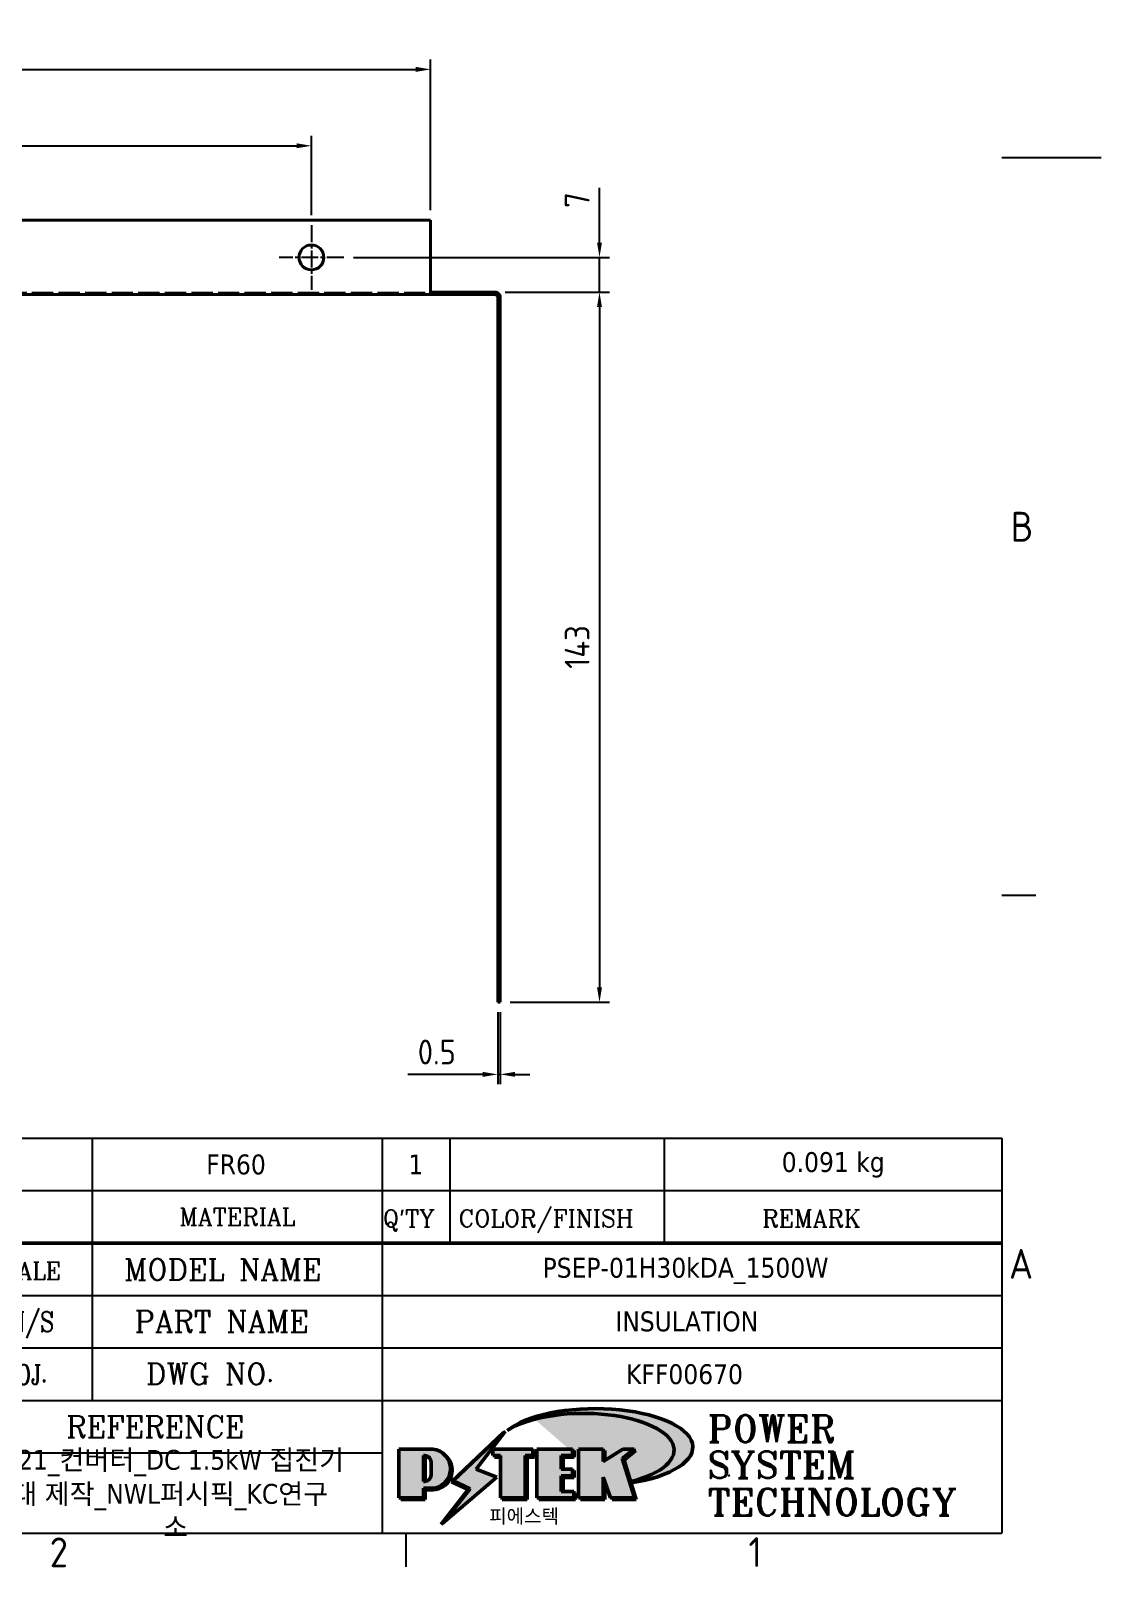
# Model space of a CAD drawing. Header units: millimetres. Extents: x 0 to 840, y 0 to 594.
# Drawn here: x 624.4 to 840, y 13.1 to 322.6 of the extents above; entities that cross this region are included whole.
import ezdxf
from ezdxf.enums import TextEntityAlignment as Align

# ---------------------------------------------------------------- set-up
doc = ezdxf.new("R2010")
doc.units = ezdxf.units.MM
doc.header["$LTSCALE"] = 2
doc.linetypes.add('CHAIN', pattern=[0.35429999999999995, 0.2362, -0.0295, 0.0591, -0.0295])
doc.linetypes.add('DASHED', pattern=[0.2067, 0.1654, -0.0413])
doc.layers.get('0').update_dxf_attribs({"color": 3, "lineweight": 25})
for name, color, linetype, lineweight in [('가려진 것(ISO)', 2, 'DASHED', 18), ('가시적인 것(ISO)', 3, 'Continuous', 40), ('경계(ISO)', 7, 'Continuous', 25), ('제목(ISO)', 5, 'Continuous', 50), ('중심 표식(ISO)', 1, 'Continuous', 25), ('치수(ISO)', 2, 'Continuous', 25), ('해치(ISO)', 7, 'Continuous', 18)]:
    doc.layers.add(name, color=color, linetype=linetype, lineweight=lineweight)
doc.styles.add('HAN_370', font='', dxfattribs={"width": 2})
doc.styles.add('RC_284', font='ROMANC.shx')
doc.styles.add('RC_292', font='ROMANC.shx')
doc.styles.add('ROMANT_294', font='romant.shx')
doc.styles.add('문자 텍스트_PSTEK_POSCO', font='isocp.shx')
doc.styles.add('치수 텍스트_PSTEK_POSCO', font='isocp.shx')
doc.styles.add('텍스트 스타일198', font='tahoma.ttf')
doc.styles.add('텍스트 스타일333', font='ROMANC.shx', dxfattribs={"width": 0.800000011920929})
doc.styles.get('HAN_370').set_extended_font_data('GulimChe')
doc.dimstyles.new('치수_PSTEK_POSCO', dxfattribs={"dimscale": 2, "dimtxt": 2.5, "dimasz": 1.5, "dimexe": 1, "dimexo": 1, "dimgap": 1, "dimtad": 1, "dimrnd": 1e-08, "dimdsep": 46, "dimtxsty": '치수 텍스트_PSTEK_POSCO', "dimcen": 0.09, "dimdle": 10, "dimclrd": 7, "dimclre": 7, "dimclrt": 2, "dimadec": 1, "dimazin": 2, "dimtfac": 1, "dimtmove": 0, "dimatfit": 3, "dimfxl": 0, "dimtolj": 1, "dimlwd": -1, "dimlwe": -1, "dimarcsym": 0})

# ---------------------------------------------------------------- blocks, each defined once
blk = doc.blocks.new('경계 Default Border')
at = {"layer": '경계(ISO)'}
for p, q in [((410, 74.25000190734863), (413.4000015258789, 74.25000190734863)), ((350, 10), (350, 6.599999666213989))]:
    blk.add_line(p, q, dxfattribs=at)
at = {"layer": '경계(ISO)', "flags": 128}
blk.add_lwpolyline([(420, 148.5000038146973), (410, 148.5000038146973)], dxfattribs=at)
at = {"layer": '경계(ISO)', "color": 2, "char_height": 3.00000011920929, "attachment_point": 7, "style": '문자 텍스트_PSTEK_POSCO'}
for s, insert in [('B', (410.878270202895, 109.8463944559917)), ('A', (410.7144008173592, 35.61784856929444)), ('2', (314.127739416884, 6.57139439638704)), ('1', (384.4860661041481, 6.59999988079071))]:
    blk.add_mtext(s, dxfattribs=dict(at, insert=insert))
blk = doc.blocks.new('제목 블록 PSTEK')
for color, points in [(252, [(317.2195697678507, 17.0593801673321), (322.0326348870767, 21.62682475217465), (322.2781991042243, 21.94392121864296), (317.0471853425802, 16.97985676345368), (318.7512090904202, 16.1899260703855), (316.0018030350395, 12.71868385740789), (316.3356552234328, 13.00206718743325), (318.9235935156908, 16.2694494742633)]), (5, [(321.6183518841322, 17.4193704504104), (319.5281351041078, 18.24969419629727), (322.4505835294948, 22.02344462252142), (317.2195697678507, 17.0593801673321), (318.9235935156908, 16.2694494742633), (316.1741874603099, 12.79820726128571)]), (1, [(324.4839107253602, 19.60711530335299), (325.2419748254881, 19.60711530335299), (325.2419748254881, 20.25857663940324), (321.2266040451076, 20.25857663940324), (321.2266040451076, 19.60711530335299), (321.9846681452406, 19.60711530335299), (321.9846681452406, 15.3430047401139), (324.4839107253602, 15.3430047401139)]), (1, [(329.2277337269622, 20.25857663940324), (325.65654113025, 20.25857663940324), (325.65654113025, 15.3430047401139), (329.3580259941756, 15.3430047401139), (329.3580259941756, 15.9944660761648), (328.1137701654877, 15.9944660761648), (328.1137701654877, 17.56360607323003), (329.2277337269622, 17.56360607323003), (329.2277337269622, 18.25543873810179), (328.1137701654877, 18.25543873810179), (328.1137701654877, 19.60711530335299), (329.2277337269622, 19.60711530335299)]), (1, [(332.3312149849806, 20.25857663940324), (329.8592894925411, 20.25857663940324), (329.8592894925411, 15.3430047401139), (332.3312149849806, 15.3430047401139), (332.3312149849806, 17.4318630164523), (333.0701931098801, 15.3430047401139), (335.4855464857051, 15.3430047401139), (334.2514536401189, 19.30614745124769), (335.4379594596742, 20.25857663940324), (334.3071782107978, 20.25857663940324), (332.3312149849806, 18.99741471888304)]), (252, [(321.9846681452406, 19.60711530335299), (321.4042753185749, 19.60711530335299), (321.4042753185749, 19.45905590879572), (321.9846681452406, 19.45905590879572)]), (252, [(324.6615819988275, 19.45905590879572), (325.4196460989604, 19.45905590879572), (325.4196460989604, 20.11051724484596), (325.2419748254881, 20.11051724484596), (325.2419748254881, 19.60711530335299), (324.4839107253602, 19.60711530335299), (324.4839107253602, 15.3430047401139), (322.1623394187076, 15.3430047401139), (322.1623394187076, 15.19494534555726), (324.6615819988275, 15.19494534555726)]), (252, [(328.2914414389548, 19.45905590879572), (329.4054050004294, 19.45905590879572), (329.4054050004294, 20.11051724484596), (329.2277337269622, 20.11051724484596), (329.2277337269622, 19.60711530335299), (328.1137701654877, 19.60711530335299), (328.1137701654877, 18.25543873810179), (328.2914414389548, 18.25543873810179)]), (252, [(332.5088862584528, 20.1105172448466), (332.3312149849806, 20.1105172448466), (332.3312149849806, 18.99741471888368), (332.5088862584528, 19.11081371413894)]), (252, [(335.6156307331414, 20.11051724484596), (335.2535118015555, 20.11051724484596), (334.2514536401189, 19.30614745124769), (335.4855464857051, 15.3430047401139), (333.1954852176545, 15.3430047401139), (333.2478643833523, 15.19494534555726), (335.6632177591723, 15.19494534555726), (334.4291249135862, 19.15808805669106)]), (252, [(328.2914414389548, 17.41554667867274), (329.4054050004294, 17.41554667867274), (329.4054050004294, 18.10737934354514), (329.2277337269622, 18.10737934354514), (329.2277337269622, 17.56360607323003), (328.1137701654877, 17.56360607323003), (328.1137701654877, 15.9944660761648), (328.2914414389548, 15.9944660761648)]), (252, [(332.5088862584528, 16.92964231796647), (332.3312149849806, 17.43186301645164), (332.3312149849806, 15.3430047401139), (330.0369607660135, 15.3430047401139), (330.0369607660135, 15.19494534555726), (332.5088862584528, 15.19494534555726)]), (252, [(329.5356972676428, 15.8464066816075), (329.3580259941756, 15.8464066816075), (329.3580259941756, 15.3430047401139), (325.8342124037171, 15.3430047401139), (325.8342124037171, 15.19494534555726), (329.5356972676428, 15.19494534555726)])]:
    blk.add_hatch(color=color).paths.add_polyline_path(points)
h = blk.add_hatch(color=1)
edge = h.paths.add_edge_path(flags=0)
edge.add_line((314.2242174273352, 19.60711530335299), (314.2242174273352, 17.00126995915134))
edge.add_line((314.2242174273352, 17.00126995915134), (314.3485873187598, 17.00126995915134))
edge.add_arc((314.3485873187598, 17.6527312952023), 0.6514613360509371, 270, 360)
edge.add_line((315.0000486548106, 17.6527312952023), (315.0000486548106, 18.95565396730211))
edge.add_arc((314.3485873187598, 18.95565396730212), 0.6514613360508712, 0, 90)
edge.add_line((314.3485873187598, 19.60711530335299), (314.2242174273352, 19.60711530335299))
edge = h.paths.add_edge_path()
edge.add_arc((314.9847713324306, 18.28938669179658), 1.969189947606664, 269.9999999999959, 450)
edge.add_line((314.9847713324306, 20.25857663940318), (311.7664314776902, 20.25857663940324))
edge.add_line((311.7664314776902, 20.25857663940324), (311.7664314776902, 15.3430047401139))
edge.add_line((311.7664314776902, 15.3430047401139), (314.2242174273352, 15.3430047401139))
edge.add_line((314.2242174273352, 15.3430047401139), (314.2242174273352, 16.32019674418991))
edge.add_line((314.2242174273352, 16.32019674418991), (314.9847713324307, 16.32019674418991))
h = blk.add_hatch(color=252)
edge = h.paths.add_edge_path()
edge.add_arc((314.9847713324309, 18.28938669179657), 1.969189947606666, 270, 406.8278729790604)
edge.add_arc((315.1624426058984, 18.1413272972396), 1.969189947606962, -90, 53.560984836317004, ccw=False)
edge.add_line((315.1624426058984, 16.17213734963263), (314.4018887008024, 16.17213734963263))
edge.add_line((314.4018887008024, 16.17213734963263), (314.4018887008024, 15.19494534555726))
edge.add_line((314.4018887008024, 15.19494534555726), (311.9441027511573, 15.19494534555726))
edge.add_line((311.9441027511573, 15.19494534555726), (311.9441027511573, 15.3430047401139))
edge.add_line((311.9441027511573, 15.3430047401139), (314.2242174273352, 15.3430047401139))
edge.add_line((314.2242174273352, 15.3430047401139), (314.2242174273352, 16.32019674418991))
edge.add_line((314.2242174273352, 16.32019674418991), (314.9847713324309, 16.32019674418991))
h = blk.add_hatch(color=252)
edge = h.paths.add_edge_path()
edge.add_line((314.4018887008024, 19.45905590879572), (314.5262585922315, 19.45905590879572))
edge.add_arc((314.5262585922314, 18.80759457274939), 0.6514613360463194, 60.4189348879147, 90.00000000000318, ccw=False)
edge.add_arc((314.3485873187602, 18.95565396730057), 0.6514613360524251, 39.96992292766206, 90.00000000009999)
edge.add_line((314.3485873187591, 19.60711530335307), (314.2242174273352, 19.60711530335298))
edge.add_line((314.2242174273352, 19.60711530335299), (314.2242174273352, 17.00126995915134))
edge.add_line((314.2242174273352, 17.00126995915134), (314.3485873187591, 17.00126995915134))
edge.add_arc((314.3485873187568, 17.652731295233), 0.6514613360816299, 270.0000000002, 274.6930825552478)
edge.add_line((314.4018887008024, 17.0034541317032), (314.4018887008024, 19.45905590879572))
at = {"layer": '해치(ISO)'}
h = blk.add_hatch(color=140, dxfattribs=at)
edge = h.paths.add_edge_path()
edge.add_ellipse((330.3660919371412, 20.15576403068321), major_axis=(9.100907360794343, 0), ratio=0.4069904968023172, start_angle=301.3098473703837, end_angle=507.7436900681698)
edge.add_ellipse((331.5340919371412, 20.4634168429492), major_axis=(-9.82350664112931, 0), ratio=0.3942600559756514, start_angle=111.51207141178469, end_angle=334.47025347086895, ccw=False)
edge.add_line((335.1363447531188, 16.8601935978785), (335.0955236905705, 16.99119398620872))
at = {"color": 180}
for p, q in [((182.4757929790549, 51.56524660363496), (372.4757929537551, 51.56524660363496)), ((280.8758854511282, 51.56524660363496), (280.8758854511282, 41.00524660363494)), ((310.0881549537552, 51.56524660363496), (310.0881549537553, 41.00524660363494)), ((316.9044520275131, 51.56524660363496), (316.9044520275127, 41.00524660363494)), ((338.4566026226726, 51.56524660363496), (338.4566026226727, 41.00524660363494)), ((372.4757929537551, 51.56524660363496), (372.4757929537551, 11.79100474011389)), ((182.475792979055, 46.2852466036349), (372.4757929537551, 46.28524660363492)), ((280.8758854511282, 41.00524660363494), (280.8758854511282, 25.16524660363502)), ((310.088154953755, 41.00524660363494), (310.088154953755, 11.79100474011392)), ((206.451475290024, 35.72524660363497), (372.4757929537551, 35.72524660363497)), ((255.917593136736, 30.44524660363498), (372.4757929537552, 30.44524660363501)), ((255.9175931367359, 25.16524660363502), (372.4757929537552, 25.165246603635)), ((255.9175931367359, 19.88524660363481), (310.0881549537553, 19.88524660363481)), ((182.475792979055, 11.79100474011392), (372.4757929537551, 11.79100474011389))]:
    blk.add_line(p, q, dxfattribs=at)
at = {"color": 7, "lineweight": 50}
blk.add_line((206.451475290024, 41.00524660363494), (372.4757929537551, 41.00524660363496), dxfattribs=at)
at = {"color": 7}
for p, q in [((322.2781991042243, 21.94392121864296), (317.0471853425802, 16.97985676345368)), ((322.4505835294948, 22.02344462252142), (317.2195697678507, 17.0593801673321)), ((319.5281351041078, 18.24969419629727), (322.4505835294948, 22.02344462252142)), ((322.0326348870767, 21.62682475217465), (322.2781991042243, 21.94392121864296)), ((311.7664314776902, 20.25900474011391), (311.7664314776902, 15.34300474011391)), ((314.9847713324309, 20.25857663940324), (311.7664314776902, 20.25857663940324)), ((314.9847713324309, 20.25857663940324), (311.7664314776902, 20.25857663940324)), ((311.7664314776902, 20.25857663940324), (311.7664314776902, 15.3430047401139)), ((317.2195697678507, 17.0593801673321), (322.0326348870767, 21.62682475217465)), ((325.2419748254881, 20.25857663940324), (321.2266040451076, 20.25857663940324)), ((321.2266040451076, 20.25857663940324), (321.2266040451076, 19.60711530335299)), ((325.2419748254881, 20.25857663940324), (321.2266040451076, 20.25857663940324)), ((321.2266040451076, 20.25857663940324), (321.2266040451076, 19.60711530335299)), ((325.2419748254881, 19.60711530335299), (325.2419748254881, 20.25857663940324)), ((325.2419748254881, 19.60711530335299), (325.2419748254881, 20.25857663940324)), ((329.2277337269622, 20.25857663940324), (325.65654113025, 20.25857663940324)), ((325.65654113025, 20.25857663940324), (325.65654113025, 15.3430047401139)), ((325.65654113025, 20.25857663940324), (325.65654113025, 15.3430047401139)), ((329.2277337269622, 20.25857663940324), (325.65654113025, 20.25857663940324)), ((329.2277337269622, 19.60711530335299), (329.2277337269622, 20.25857663940324)), ((329.2277337269622, 19.60711530335299), (329.2277337269622, 20.25857663940324)), ((332.3312149849806, 20.25857663940324), (329.8592894925411, 20.25857663940324)), ((329.8592894925411, 20.25857663940324), (329.8592894925411, 15.3430047401139)), ((329.8592894925411, 20.25857663940324), (329.8592894925411, 15.3430047401139)), ((332.3312149849806, 20.25857663940324), (329.8592894925411, 20.25857663940324)), ((334.3071782107978, 20.25857663940324), (332.3312149849806, 18.99741471888304)), ((332.3312149849806, 18.99741471888304), (332.3312149849806, 20.25857663940324)), ((334.3071782107978, 20.25857663940324), (332.3312149849806, 18.99741471888304)), ((332.3312149849806, 18.99741471888304), (332.3312149849806, 20.25857663940324)), ((334.2514536401189, 19.30614745124769), (335.4379594596742, 20.25857663940324)), ((334.2514536401189, 19.30614745124769), (335.4379594596742, 20.25857663940324)), ((335.4379594596742, 20.25857663940324), (334.3071782107978, 20.25857663940324)), ((335.4379594596742, 20.25857663940324), (334.3071782107978, 20.25857663940324)), ((314.2242174273352, 17.00126995915134), (314.2242174273352, 19.60711530335299)), ((314.2242174273352, 19.60711530335299), (314.3485873187591, 19.60711530335299)), ((314.3485873187591, 19.60711530335299), (314.2242174273352, 19.60711530335299)), ((314.2242174273352, 19.60711530335299), (314.2242174273352, 17.00126995915134)), ((314.2242174273352, 17.00126995915134), (314.2242174273352, 19.60711530335299)), ((314.2242174273352, 19.60711530335299), (314.3485873187591, 19.60711530335299)), ((314.4018887008024, 19.45905590879572), (314.5262585922314, 19.45905590879572)), ((314.4018887008024, 17.0034541317032), (314.4018887008024, 19.45905590879572)), ((315.0000486548106, 18.95565396730275), (315.0000486548106, 17.65273129520161)), ((315.0000486548106, 18.95565396730275), (315.0000486548106, 17.65273129520161)), ((321.2266040451076, 19.60711530335299), (321.9846681452406, 19.60711530335299)), ((321.2266040451076, 19.60711530335299), (321.9846681452406, 19.60711530335299)), ((321.4042753185749, 19.60711530335299), (321.4042753185749, 19.45905590879572)), ((321.9846681452406, 19.60711530335299), (321.4042753185749, 19.60711530335299)), ((321.4042753185749, 19.45905590879572), (321.9846681452406, 19.45905590879572)), ((321.9846681452406, 19.60711530335299), (321.9846681452406, 15.3430047401139)), ((321.9846681452406, 19.45905590879572), (321.9846681452406, 19.60711530335299)), ((321.9846681452406, 19.60711530335299), (321.9846681452406, 15.3430047401139)), ((324.4839107253602, 19.60711530335299), (325.2419748254881, 19.60711530335299)), ((324.4839107253602, 15.3430047401139), (324.4839107253602, 19.60711530335299)), ((325.2419748254881, 19.60711530335299), (324.4839107253602, 19.60711530335299)), ((324.4839107253602, 19.60711530335299), (324.4839107253602, 15.3430047401139)), ((324.4839107253602, 19.60711530335299), (325.2419748254881, 19.60711530335299)), ((324.4839107253602, 15.3430047401139), (324.4839107253602, 19.60711530335299)), ((324.6615819988275, 19.45905590879572), (325.4196460989604, 19.45905590879572)), ((324.6615819988275, 15.19494534555726), (324.6615819988275, 19.45905590879572)), ((325.4196460989604, 20.11051724484596), (325.2419748254881, 20.11051724484596)), ((325.2419748254881, 20.11051724484596), (325.2419748254881, 19.60711530335299)), ((325.4196460989604, 19.45905590879572), (325.4196460989604, 20.11051724484596)), ((328.1137701654877, 18.25543873810179), (328.1137701654877, 19.60711530335299)), ((328.1137701654877, 19.60711530335299), (329.2277337269622, 19.60711530335299)), ((329.2277337269622, 19.60711530335299), (328.1137701654877, 19.60711530335299)), ((328.1137701654877, 19.60711530335299), (328.1137701654877, 18.25543873810179)), ((328.1137701654877, 18.25543873810179), (328.1137701654877, 19.60711530335299)), ((328.1137701654877, 19.60711530335299), (329.2277337269622, 19.60711530335299)), ((328.2914414389548, 18.25543873810179), (328.2914414389548, 19.45905590879572)), ((328.2914414389548, 19.45905590879572), (329.4054050004294, 19.45905590879572)), ((329.4054050004294, 20.11051724484596), (329.2277337269622, 20.11051724484596)), ((329.2277337269622, 20.11051724484596), (329.2277337269622, 19.60711530335299)), ((329.4054050004294, 19.45905590879572), (329.4054050004294, 20.11051724484596)), ((332.5088862584528, 20.1105172448466), (332.3312149849806, 20.1105172448466)), ((332.3312149849806, 20.1105172448466), (332.3312149849806, 18.99741471888368)), ((332.3312149849806, 18.99741471888368), (332.5088862584528, 19.11081371413894)), ((332.5088862584528, 19.11081371413894), (332.5088862584528, 20.1105172448466)), ((335.2535118015555, 20.11051724484596), (334.2514536401189, 19.30614745124769)), ((335.4855464857051, 15.3430047401139), (334.2514536401189, 19.30614745124769)), ((334.2514536401189, 19.30614745124769), (335.4855464857051, 15.3430047401139)), ((335.4855464857051, 15.3430047401139), (334.2514536401189, 19.30614745124769)), ((334.4291249135862, 19.15808805669104), (335.6156307331414, 20.11051724484596)), ((335.6632177591723, 15.19494534555726), (334.4291249135862, 19.15808805669104)), ((335.6156307331414, 20.11051724484596), (335.2535118015555, 20.11051724484596)), ((316.1741874603099, 12.79820726128571), (321.6183518841322, 17.4193704504104)), ((318.9235935156908, 16.2694494742633), (317.2195697678507, 17.0593801673321)), ((317.2195697678507, 17.0593801673321), (318.9235935156908, 16.2694494742633)), ((321.6183518841322, 17.4193704504104), (319.5281351041078, 18.24969419629727)), ((329.2277337269622, 18.25543873810179), (328.1137701654877, 18.25543873810179)), ((328.1137701654877, 18.25543873810179), (328.2914414389548, 18.25543873810179)), ((329.2277337269622, 18.25543873810179), (328.1137701654877, 18.25543873810179)), ((328.1137701654877, 17.56360607323003), (329.2277337269622, 17.56360607323003)), ((328.1137701654877, 15.9944660761648), (328.1137701654877, 17.56360607323003)), ((329.2277337269622, 17.56360607323003), (328.1137701654877, 17.56360607323003)), ((328.1137701654877, 17.56360607323003), (328.1137701654877, 15.9944660761648)), ((328.1137701654877, 17.56360607323003), (329.2277337269622, 17.56360607323003)), ((328.1137701654877, 15.9944660761648), (328.1137701654877, 17.56360607323003)), ((328.2914414389548, 15.9944660761648), (328.2914414389548, 17.41554667867274)), ((328.2914414389548, 17.41554667867274), (329.4054050004294, 17.41554667867274)), ((329.2277337269622, 17.56360607323003), (329.2277337269622, 18.25543873810179)), ((329.2277337269622, 17.56360607323003), (329.2277337269622, 18.25543873810179)), ((329.4054050004294, 18.10737934354514), (329.2277337269622, 18.10737934354514)), ((329.2277337269622, 18.10737934354514), (329.2277337269622, 17.56360607323003)), ((329.4054050004294, 17.41554667867274), (329.4054050004294, 18.10737934354514)), ((332.3312149849806, 17.4318630164523), (333.0701931098801, 15.3430047401139)), ((332.3312149849806, 15.3430047401139), (332.3312149849806, 17.4318630164523)), ((332.5088862584528, 16.92964231796647), (332.3312149849806, 17.43186301645164)), ((332.3312149849806, 17.43186301645164), (332.3312149849806, 15.3430047401139)), ((332.3312149849806, 17.4318630164523), (333.0701931098801, 15.3430047401139)), ((332.3312149849806, 15.3430047401139), (332.3312149849806, 17.4318630164523)), ((345.0447381189468, 17.50375595811051), (344.9867755289346, 17.689895936919)), ((314.3485873187591, 17.00126995915134), (314.2242174273352, 17.00126995915134)), ((314.2242174273352, 17.00126995915134), (314.3485873187591, 17.00126995915134)), ((314.3485873187591, 17.00126995915134), (314.2242174273352, 17.00126995915134)), ((314.2242174273352, 16.32019674418991), (314.9847713324309, 16.32019674418991)), ((314.2242174273352, 15.3430047401139), (314.2242174273352, 16.32019674418991)), ((314.9847713324309, 16.32019674418991), (314.2242174273352, 16.32019674418991)), ((314.2242174273352, 16.32019674418991), (314.2242174273352, 15.3430047401139)), ((314.2242174273352, 16.32019674418991), (314.9847713324309, 16.32019674418991)), ((314.2242174273352, 15.3430047401139), (314.2242174273352, 16.32019674418991)), ((314.4018887008024, 16.17213734963263), (315.162442605898, 16.17213734963263)), ((314.4018887008024, 15.19494534555726), (314.4018887008024, 16.17213734963263)), ((318.7512090904202, 16.1899260703855), (316.0018030350395, 12.71868385740789)), ((318.9235935156908, 16.2694494742633), (316.1741874603099, 12.79820726128571)), ((316.3356552234328, 13.00206718743325), (318.9235935156908, 16.2694494742633)), ((317.0471853425802, 16.97985676345368), (318.7512090904202, 16.1899260703855)), ((329.3580259941756, 15.9944660761648), (328.1137701654877, 15.9944660761648)), ((328.1137701654877, 15.9944660761648), (328.2914414389548, 15.9944660761648)), ((329.3580259941756, 15.9944660761648), (328.1137701654877, 15.9944660761648)), ((329.3580259941756, 15.3430047401139), (329.3580259941756, 15.9944660761648)), ((329.3580259941756, 15.3430047401139), (329.3580259941756, 15.9944660761648)), ((329.5356972676428, 15.8464066816075), (329.3580259941756, 15.8464066816075)), ((329.3580259941756, 15.8464066816075), (329.3580259941756, 15.3430047401139)), ((329.5356972676428, 15.19494534555726), (329.5356972676428, 15.8464066816075)), ((332.5088862584528, 15.19494534555726), (332.5088862584528, 16.92964231796647)), ((311.7664314776902, 15.3430047401139), (314.2242174273352, 15.3430047401139)), ((311.7664314776902, 15.3430047401139), (314.2242174273352, 15.3430047401139)), ((314.2242174273352, 15.3430047401139), (311.9441027511573, 15.3430047401139)), ((311.9441027511573, 15.3430047401139), (311.9441027511573, 15.19494534555726)), ((311.9441027511573, 15.19494534555726), (314.4018887008024, 15.19494534555726)), ((321.9846681452406, 15.3430047401139), (324.4839107253602, 15.3430047401139)), ((321.9846681452406, 15.3430047401139), (324.4839107253602, 15.3430047401139)), ((324.4839107253602, 15.3430047401139), (322.1623394187076, 15.3430047401139)), ((322.1623394187076, 15.3430047401139), (322.1623394187076, 15.19494534555726)), ((322.1623394187076, 15.19494534555726), (324.6615819988275, 15.19494534555726)), ((325.65654113025, 15.3430047401139), (329.3580259941756, 15.3430047401139)), ((325.65654113025, 15.3430047401139), (329.3580259941756, 15.3430047401139)), ((329.3580259941756, 15.3430047401139), (325.8342124037171, 15.3430047401139)), ((325.8342124037171, 15.3430047401139), (325.8342124037171, 15.19494534555726)), ((325.8342124037171, 15.19494534555726), (329.5356972676428, 15.19494534555726)), ((329.8592894925411, 15.3430047401139), (332.3312149849806, 15.3430047401139)), ((329.8592894925411, 15.3430047401139), (332.3312149849806, 15.3430047401139)), ((332.3312149849806, 15.3430047401139), (330.0369607660135, 15.3430047401139)), ((330.0369607660135, 15.3430047401139), (330.0369607660135, 15.19494534555726)), ((330.0369607660135, 15.19494534555726), (332.5088862584528, 15.19494534555726)), ((333.0701931098801, 15.3430047401139), (335.4855464857051, 15.3430047401139)), ((333.0701931098801, 15.3430047401139), (335.4855464857051, 15.3430047401139)), ((335.4855464857051, 15.3430047401139), (333.1954852176545, 15.3430047401139)), ((333.1954852176545, 15.3430047401139), (333.2478643833523, 15.19494534555726)), ((333.2478643833523, 15.19494534555726), (335.6632177591723, 15.19494534555726)), ((316.0018030350395, 12.71868385740789), (316.3356552234328, 13.00206718743325))]:
    blk.add_line(p, q, dxfattribs=at)
at = {"color": 5}
for p, q in [((322.4505835294948, 22.02344462252142), (317.2195697678507, 17.0593801673321)), ((319.5281351041078, 18.24969419629727), (322.4505835294948, 22.02344462252142)), ((316.1741874603099, 12.79820726128571), (321.6183518841322, 17.4193704504104)), ((317.2195697678507, 17.0593801673321), (318.9235935156908, 16.2694494742633)), ((321.6183518841322, 17.4193704504104), (319.5281351041078, 18.24969419629727)), ((318.9235935156908, 16.2694494742633), (316.1741874603099, 12.79820726128571))]:
    blk.add_line(p, q, dxfattribs=at)
at = {"color": 1}
for p, q in [((314.9847713324309, 20.25857663940324), (311.7664314776902, 20.25857663940324)), ((311.7664314776902, 20.25857663940324), (311.7664314776902, 15.3430047401139)), ((325.2419748254881, 20.25857663940324), (321.2266040451076, 20.25857663940324)), ((321.2266040451076, 20.25857663940324), (321.2266040451076, 19.60711530335299)), ((325.2419748254881, 19.60711530335299), (325.2419748254881, 20.25857663940324)), ((329.2277337269622, 20.25857663940324), (325.65654113025, 20.25857663940324)), ((325.65654113025, 20.25857663940324), (325.65654113025, 15.3430047401139)), ((329.2277337269622, 19.60711530335299), (329.2277337269622, 20.25857663940324)), ((332.3312149849806, 20.25857663940324), (329.8592894925411, 20.25857663940324)), ((329.8592894925411, 20.25857663940324), (329.8592894925411, 15.3430047401139)), ((334.3071782107978, 20.25857663940324), (332.3312149849806, 18.99741471888304)), ((332.3312149849806, 18.99741471888304), (332.3312149849806, 20.25857663940324)), ((334.2514536401189, 19.30614745124769), (335.4379594596742, 20.25857663940324)), ((335.4379594596742, 20.25857663940324), (334.3071782107978, 20.25857663940324)), ((314.2242174273352, 17.00126995915134), (314.2242174273352, 19.60711530335299)), ((314.2242174273352, 19.60711530335299), (314.3485873187591, 19.60711530335299)), ((315.0000486548106, 18.95565396730275), (315.0000486548106, 17.65273129520161)), ((321.2266040451076, 19.60711530335299), (321.9846681452406, 19.60711530335299)), ((321.9846681452406, 19.60711530335299), (321.9846681452406, 15.3430047401139)), ((324.4839107253602, 19.60711530335299), (325.2419748254881, 19.60711530335299)), ((324.4839107253602, 15.3430047401139), (324.4839107253602, 19.60711530335299)), ((328.1137701654877, 18.25543873810179), (328.1137701654877, 19.60711530335299)), ((328.1137701654877, 19.60711530335299), (329.2277337269622, 19.60711530335299)), ((335.4855464857051, 15.3430047401139), (334.2514536401189, 19.30614745124769)), ((329.2277337269622, 18.25543873810179), (328.1137701654877, 18.25543873810179)), ((328.1137701654877, 17.56360607323003), (329.2277337269622, 17.56360607323003)), ((328.1137701654877, 15.9944660761648), (328.1137701654877, 17.56360607323003)), ((329.2277337269622, 17.56360607323003), (329.2277337269622, 18.25543873810179)), ((332.3312149849806, 17.4318630164523), (333.0701931098801, 15.3430047401139)), ((332.3312149849806, 15.3430047401139), (332.3312149849806, 17.4318630164523)), ((314.3485873187591, 17.00126995915134), (314.2242174273352, 17.00126995915134)), ((314.2242174273352, 16.32019674418991), (314.9847713324309, 16.32019674418991)), ((314.2242174273352, 15.3430047401139), (314.2242174273352, 16.32019674418991)), ((329.3580259941756, 15.9944660761648), (328.1137701654877, 15.9944660761648)), ((329.3580259941756, 15.3430047401139), (329.3580259941756, 15.9944660761648)), ((311.7664314776902, 15.3430047401139), (314.2242174273352, 15.3430047401139)), ((321.9846681452406, 15.3430047401139), (324.4839107253602, 15.3430047401139)), ((325.65654113025, 15.3430047401139), (329.3580259941756, 15.3430047401139)), ((329.8592894925411, 15.3430047401139), (332.3312149849806, 15.3430047401139)), ((333.0701931098801, 15.3430047401139), (335.4855464857051, 15.3430047401139))]:
    blk.add_line(p, q, dxfattribs=at)
at = {"color": 7}
for centre, radius, start, end in [((314.9847713324309, 18.28938669179658), 1.969189947606665, 270, 90), ((314.9847713324309, 18.28938669179658), 1.969189947606665, 270, 90), ((314.3485873187598, 18.95565396730211), 0.6514613360508712, 0, 90), ((314.3485873187602, 18.95565396730057), 0.6514613360524251, 39.96992292766117, 90), ((314.3485873187598, 18.95565396730212), 0.6514613360508712, 0, 90), ((314.5262585922314, 18.80759457274939), 0.6514613360463193, 60.41893488791137, 90), ((314.9847713324307, 18.2893866917965), 1.969189947606594, 270, 46.82787297909833), ((315.1624426058984, 18.1413272972396), 1.969189947606961, 270, 53.56098483636067), ((314.3485873187597, 17.65273129520228), 0.6514613360509381, 270, 0), ((314.3485873187598, 17.6527312952023), 0.6514613360509381, 270, 0), ((314.3485873187568, 17.652731295233), 0.6514613360816299, 270, 274.6930825552478)]:
    blk.add_arc(centre, radius, start, end, dxfattribs=at)
at = {"color": 1}
for centre, radius, start, end in [((314.9847713324309, 18.28938669179657), 1.969189947606665, 270, 90), ((314.3485873187598, 18.95565396730211), 0.6514613360508712, 0, 90), ((314.3485873187598, 17.6527312952023), 0.6514613360509381, 270, 0)]:
    blk.add_arc(centre, radius, start, end, dxfattribs=at)
at = {"layer": '제목(ISO)'}
for p, q in [((322.2781991042243, 21.94392121864296), (317.0471853425802, 16.97985676345368)), ((322.4505835294948, 22.02344462252142), (317.2195697678507, 17.0593801673321)), ((319.5281351041078, 18.24969419629727), (322.4505835294948, 22.02344462252142)), ((322.0326348870767, 21.62682475217465), (322.2781991042243, 21.94392121864296)), ((314.9847713324306, 20.25857663940324), (311.7664314776902, 20.25857663940324)), ((311.7664314776902, 20.25857663940324), (311.7664314776902, 15.3430047401139)), ((317.2195697678507, 17.0593801673321), (322.0326348870767, 21.62682475217465)), ((325.2419748254881, 20.25857663940324), (321.2266040451076, 20.25857663940324)), ((321.2266040451076, 20.25857663940324), (321.2266040451076, 19.60711530335299)), ((325.2419748254881, 19.60711530335299), (325.2419748254881, 20.25857663940324)), ((329.2277337269622, 20.25857663940324), (325.65654113025, 20.25857663940324)), ((325.65654113025, 20.25857663940324), (325.65654113025, 15.3430047401139)), ((329.2277337269622, 19.60711530335299), (329.2277337269622, 20.25857663940324)), ((332.3312149849806, 20.25857663940324), (329.8592894925411, 20.25857663940324)), ((329.8592894925411, 20.25857663940324), (329.8592894925411, 15.3430047401139)), ((334.3071782107978, 20.25857663940324), (332.3312149849806, 18.99741471888304)), ((332.3312149849806, 18.99741471888304), (332.3312149849806, 20.25857663940324)), ((334.2514536401189, 19.30614745124769), (335.4379594596742, 20.25857663940324)), ((335.4379594596742, 20.25857663940324), (334.3071782107978, 20.25857663940324)), ((314.2242174273352, 17.00126995915134), (314.2242174273352, 19.60711530335299)), ((314.2242174273352, 19.60711530335299), (314.3485873187598, 19.60711530335299)), ((314.3485873187591, 19.60711530335299), (314.2242174273352, 19.60711530335299)), ((314.2242174273352, 19.60711530335299), (314.2242174273352, 17.00126995915134)), ((314.4018887008024, 19.45905590879572), (314.5262585922314, 19.45905590879572)), ((314.4018887008024, 17.0034541317032), (314.4018887008024, 19.45905590879572)), ((315.0000486548106, 18.95565396730211), (315.0000486548106, 17.6527312952023)), ((321.2266040451076, 19.60711530335299), (321.9846681452406, 19.60711530335299)), ((321.9846681452406, 19.60711530335299), (321.4042753185749, 19.60711530335299)), ((321.4042753185749, 19.60711530335299), (321.4042753185749, 19.45905590879572)), ((321.4042753185749, 19.45905590879572), (321.9846681452406, 19.45905590879572)), ((321.9846681452406, 19.60711530335299), (321.9846681452406, 15.3430047401139)), ((321.9846681452406, 19.45905590879572), (321.9846681452406, 19.60711530335299)), ((324.4839107253602, 19.60711530335299), (325.2419748254881, 19.60711530335299)), ((324.4839107253602, 15.3430047401139), (324.4839107253602, 19.60711530335299)), ((325.2419748254881, 19.60711530335299), (324.4839107253602, 19.60711530335299)), ((324.4839107253602, 19.60711530335299), (324.4839107253602, 15.3430047401139)), ((324.6615819988275, 19.45905590879572), (325.4196460989604, 19.45905590879572)), ((324.6615819988275, 15.19494534555726), (324.6615819988275, 19.45905590879572)), ((325.4196460989604, 20.11051724484596), (325.2419748254881, 20.11051724484596)), ((325.2419748254881, 20.11051724484596), (325.2419748254881, 19.60711530335299)), ((325.4196460989604, 19.45905590879572), (325.4196460989604, 20.11051724484596)), ((328.1137701654877, 18.25543873810179), (328.1137701654877, 19.60711530335299)), ((328.1137701654877, 19.60711530335299), (329.2277337269622, 19.60711530335299)), ((329.2277337269622, 19.60711530335299), (328.1137701654877, 19.60711530335299)), ((328.1137701654877, 19.60711530335299), (328.1137701654877, 18.25543873810179)), ((328.2914414389548, 19.45905590879572), (329.4054050004294, 19.45905590879572)), ((328.2914414389548, 18.25543873810179), (328.2914414389548, 19.45905590879572)), ((329.4054050004294, 20.11051724484596), (329.2277337269622, 20.11051724484596)), ((329.2277337269622, 20.11051724484596), (329.2277337269622, 19.60711530335299)), ((329.4054050004294, 19.45905590879572), (329.4054050004294, 20.11051724484596)), ((332.5088862584528, 20.1105172448466), (332.3312149849806, 20.1105172448466)), ((332.3312149849806, 20.1105172448466), (332.3312149849806, 18.99741471888368)), ((332.3312149849806, 18.99741471888368), (332.5088862584528, 19.11081371413894)), ((332.5088862584528, 19.11081371413894), (332.5088862584528, 20.1105172448466)), ((335.2535118015555, 20.11051724484596), (334.2514536401189, 19.30614745124769)), ((335.4855464857051, 15.3430047401139), (334.2514536401189, 19.30614745124769)), ((334.2514536401189, 19.30614745124769), (335.4855464857051, 15.3430047401139)), ((334.4291249135862, 19.15808805669106), (335.6156307331414, 20.11051724484596)), ((335.6632177591723, 15.19494534555726), (334.4291249135862, 19.15808805669106)), ((335.6156307331414, 20.11051724484596), (335.2535118015555, 20.11051724484596)), ((316.1741874603099, 12.79820726128571), (321.6183518841322, 17.4193704504104)), ((317.2195697678507, 17.0593801673321), (318.9235935156908, 16.2694494742633)), ((318.9235935156908, 16.2694494742633), (317.2195697678507, 17.0593801673321)), ((321.6183518841322, 17.4193704504104), (319.5281351041078, 18.24969419629727)), ((329.2277337269622, 18.25543873810179), (328.1137701654877, 18.25543873810179)), ((328.1137701654877, 18.25543873810179), (328.2914414389548, 18.25543873810179)), ((328.1137701654877, 15.9944660761648), (328.1137701654877, 17.56360607323003)), ((328.1137701654877, 17.56360607323003), (329.2277337269622, 17.56360607323003)), ((329.2277337269622, 17.56360607323003), (328.1137701654877, 17.56360607323003)), ((328.1137701654877, 17.56360607323003), (328.1137701654877, 15.9944660761648)), ((328.2914414389548, 17.41554667867274), (329.4054050004294, 17.41554667867274)), ((328.2914414389548, 15.9944660761648), (328.2914414389548, 17.41554667867274)), ((329.2277337269622, 17.56360607323003), (329.2277337269622, 18.25543873810179)), ((329.4054050004294, 18.10737934354514), (329.2277337269622, 18.10737934354514)), ((329.2277337269622, 18.10737934354514), (329.2277337269622, 17.56360607323003)), ((329.4054050004294, 17.41554667867274), (329.4054050004294, 18.10737934354514)), ((332.3312149849806, 15.3430047401139), (332.3312149849806, 17.4318630164523)), ((332.3312149849806, 17.4318630164523), (333.0701931098801, 15.3430047401139)), ((332.5088862584528, 16.92964231796647), (332.3312149849806, 17.43186301645164)), ((332.3312149849806, 17.43186301645164), (332.3312149849806, 15.3430047401139)), ((314.3485873187598, 17.00126995915134), (314.2242174273352, 17.00126995915134)), ((314.2242174273352, 17.00126995915134), (314.3485873187591, 17.00126995915134)), ((314.2242174273352, 15.3430047401139), (314.2242174273352, 16.32019674418991)), ((314.2242174273352, 16.32019674418991), (314.9847713324307, 16.32019674418991)), ((314.9847713324309, 16.32019674418991), (314.2242174273352, 16.32019674418991)), ((314.2242174273352, 16.32019674418991), (314.2242174273352, 15.3430047401139)), ((314.4018887008024, 15.19494534555726), (314.4018887008024, 16.17213734963263)), ((314.4018887008024, 16.17213734963263), (315.1624426058984, 16.17213734963263)), ((318.7512090904202, 16.1899260703855), (316.0018030350395, 12.71868385740789)), ((318.9235935156908, 16.2694494742633), (316.1741874603099, 12.79820726128571)), ((316.3356552234328, 13.00206718743325), (318.9235935156908, 16.2694494742633)), ((317.0471853425802, 16.97985676345368), (318.7512090904202, 16.1899260703855)), ((329.3580259941756, 15.9944660761648), (328.1137701654877, 15.9944660761648)), ((328.1137701654877, 15.9944660761648), (328.2914414389548, 15.9944660761648)), ((329.3580259941756, 15.3430047401139), (329.3580259941756, 15.9944660761648)), ((329.5356972676428, 15.8464066816075), (329.3580259941756, 15.8464066816075)), ((329.3580259941756, 15.8464066816075), (329.3580259941756, 15.3430047401139)), ((329.5356972676428, 15.19494534555726), (329.5356972676428, 15.8464066816075)), ((332.5088862584528, 15.19494534555726), (332.5088862584528, 16.92964231796647)), ((311.7664314776902, 15.3430047401139), (314.2242174273352, 15.3430047401139)), ((314.2242174273352, 15.3430047401139), (311.9441027511573, 15.3430047401139)), ((311.9441027511573, 15.3430047401139), (311.9441027511573, 15.19494534555726)), ((311.9441027511573, 15.19494534555726), (314.4018887008024, 15.19494534555726)), ((321.9846681452406, 15.3430047401139), (324.4839107253602, 15.3430047401139)), ((324.4839107253602, 15.3430047401139), (322.1623394187076, 15.3430047401139)), ((322.1623394187076, 15.3430047401139), (322.1623394187076, 15.19494534555726)), ((322.1623394187076, 15.19494534555726), (324.6615819988275, 15.19494534555726)), ((325.65654113025, 15.3430047401139), (329.3580259941756, 15.3430047401139)), ((329.3580259941756, 15.3430047401139), (325.8342124037171, 15.3430047401139)), ((325.8342124037171, 15.3430047401139), (325.8342124037171, 15.19494534555726)), ((325.8342124037171, 15.19494534555726), (329.5356972676428, 15.19494534555726)), ((329.8592894925411, 15.3430047401139), (332.3312149849806, 15.3430047401139)), ((332.3312149849806, 15.3430047401139), (330.0369607660135, 15.3430047401139)), ((330.0369607660135, 15.3430047401139), (330.0369607660135, 15.19494534555726)), ((330.0369607660135, 15.19494534555726), (332.5088862584528, 15.19494534555726)), ((333.0701931098801, 15.3430047401139), (335.4855464857051, 15.3430047401139)), ((335.4855464857051, 15.3430047401139), (333.1954852176545, 15.3430047401139)), ((333.1954852176545, 15.3430047401139), (333.2478643833523, 15.19494534555726)), ((333.2478643833523, 15.19494534555726), (335.6632177591723, 15.19494534555726)), ((316.0018030350395, 12.71868385740789), (316.3356552234328, 13.00206718743325))]:
    blk.add_line(p, q, dxfattribs=at)
at = {"layer": '제목(ISO)', "color": 4}
blk.add_line((335.1363447531188, 16.8601935978785), (335.0955236905705, 16.99119398620872), dxfattribs=at)
at = {"layer": '제목(ISO)'}
for centre, radius, start, end in [((314.9847713324306, 18.28938669179658), 1.969189947606664, 46.82787297909431, 90), ((314.3485873187598, 18.95565396730212), 0.6514613360508712, 0, 90), ((314.3485873187602, 18.95565396730057), 0.6514613360524251, 39.96992292766117, 90), ((314.5262585922314, 18.80759457274939), 0.6514613360463193, 60.41893488791137, 90), ((314.9847713324307, 18.2893866917965), 1.969189947606594, 270, 46.82787297909833), ((314.9847713324309, 18.28938669179657), 1.969189947606666, 270, 46.8278729790603), ((315.1624426058984, 18.1413272972396), 1.969189947606962, 270, 53.56098483631701), ((314.3485873187598, 17.6527312952023), 0.6514613360509371, 270, 0), ((314.3485873187568, 17.652731295233), 0.6514613360816299, 270, 274.6930825552478)]:
    blk.add_arc(centre, radius, start, end, dxfattribs=at)
at = {"layer": '제목(ISO)', "color": 4}
for centre, major_axis, ratio, start_param, end_param in [((331.5340919371412, 20.4634168429492), (9.82350664112931, 0), 0.3942600559756514, 5.087845455444478, 8.97919982663645), ((330.3660919371412, 20.15576403068321), (9.100907360794343, 0), 0.4069904968023172, 5.258848905294775, 8.861799147915196)]:
    blk.add_ellipse(centre, major_axis=major_axis, ratio=ratio, start_param=start_param, end_param=end_param, dxfattribs=at)
at = {"color": 2, "style": 'RC_284'}
blk.add_text('MATERIAL', height=1.742399930953979, dxfattribs=at).set_placement((295.4820202024417, 43.64524660363492), align=Align.MIDDLE_CENTER)
at = {"color": 2}
for s, height, style, p in [("Q'TY", 1.742399930953979, 'RC_284', (310.1440786515383, 42.62317362549192)), ('COLOR/FINISH', 1.742399930953979, 'RC_284', (317.7725341324144, 42.62317362549192)), ('REMARK', 1.742399930953979, 'RC_284', (348.346649953877, 42.62317362549192)), ('SCALE', 1.742399930953979, 'RC_284', (270.2934779252897, 37.34317362549218)), ('MODEL NAME', 2.178000062704086, 'RC_292', (284.096330289083, 37.25462520371384)), ('PART NAME', 2.178000062704086, 'RC_292', (285.1416959765849, 32.03045329421792)), (' DWG NO.', 2.178000062704086, 'RC_292', (284.8124284083233, 26.75045329421772)), ('REFERENCE', 2.178000062704086, 'RC_292', (278.2741065029841, 21.43214925458022))]:
    blk.add_text(s, height=height, dxfattribs=dict(at, style=style)).set_placement(p)
at = {"color": 7, "style": '텍스트 스타일333', "width": 0.7999999523162842}
blk.add_text('N/S', height=2.000000029802322, dxfattribs=at).set_placement((274.7838860285014, 33.08524660363496), align=Align.MIDDLE_CENTER)
at = {"color": 2, "style": '텍스트 스타일333', "width": 0.7999999523162842}
blk.add_text('3rd ANGLE PROJ.', height=2.000000029802322, dxfattribs=at).set_placement((256.8430306642954, 26.76148381654429))
at = {"color": 7, "style": 'ROMANT_294'}
for s, p in [('POWER', (342.82727231297, 20.97115304607566)), ('SYSTEM', (342.82727231297, 17.3284636719184)), ('TECHNOLOGY', (342.82727231297, 13.57194088644453))]:
    blk.add_text(s, height=2.700000107288361, dxfattribs=at).set_placement(p)
at = {"color": 7, "insert": (320.8519732224835, 14.21236326823155), "char_height": 1.400000005960464, "attachment_point": 1, "line_spacing_factor": 0.3319999873638153, "style": 'HAN_370'}
blk.add_mtext('\\fHY견고딕|b0|i0;\\H1.4000;피에스텍', dxfattribs=at)
at = {"layer": '제목(ISO)', "color": 7, "style": '텍스트 스타일198'}
for tag, p in [('부품_번호_001', (195.9750603551749, 47.68071419841495)), ('설명_001', (219.6245731980326, 48.1538814053939)), ('재질_001', (292.3638200418054, 47.92591818687281)), ("3._Q'TY_001", (312.7051684940307, 47.92188863680521)), ('질량\\P3;_001', (350.3046145979153, 48.1643332325385)), ('1._MODEL_NAME_001', (326.2265096999781, 37.52172745615292)), ('제목_001', (333.5584662743366, 32.12134217035067)), ('부품_번호_001', (334.6343006084068, 26.80591818687283)), ('설계자_001', (209.9396160013646, 25.23446884679021)), ('점검자_001', (226.4283219502686, 25.23446884679021)), ('프로젝트_001', (270.410884049407, 18.18077990480271)), ('시트_크기_001', (260.807090429518, 14.83812566343425)), ('작성_날짜_001', (207.6508315629738, 13.26600473167383)), ('프로젝트_002', (271.3397061834335, 14.75423755037356)), ('프로젝트_003', (288.0278370595504, 11.40492555349606))]:
    blk.add_attdef(tag, p, '', height=2.000000029802322, dxfattribs=at)
for tag, p in [('4._COLOR', (327.6805273250926, 48.92524660363493)), ('엔지니어링_승인자', (247.673240162284, 26.23312567187446)), ('점검_날짜', (231.1845342133799, 14.26600474011394)), ('엔지니어링_승인_날짜', (247.6732401622839, 14.26600474011394))]:
    blk.add_attdef(tag, text='', height=2.000000029802322, dxfattribs=at).set_placement(p, align=Align.MIDDLE_CENTER)
blk = doc.blocks.new('*D26')
at = {"layer": 'Defpoints', "color": 0}
for p in [(680.9641211725649, 299.4073569474396), (530.9641211725649, 283.4242240819758), (680.9641211725649, 283.4242240820203)]:
    blk.add_point(p, dxfattribs=at)
at = {"layer": '치수(ISO)', "color": 7}
for p, q in [((530.9641211725649, 285.4242240819758), (530.9641211725649, 301.4073569474396)), ((680.9641211725649, 285.4242240820203), (680.9641211725649, 301.4073569474396)), ((533.9641211725649, 299.4073569474396), (677.9641211725649, 299.4073569474396))]:
    blk.add_line(p, q, dxfattribs=at)
for points in [[(533.9641211725649, 299.9073569474396), (533.9641211725649, 298.9073569474396), (530.9641211725649, 299.4073569474396)], [(677.9641211725649, 299.9073569474396), (677.9641211725649, 298.9073569474396), (680.9641211725649, 299.4073569474396)]]:
    blk.add_solid(points, dxfattribs=at)
at = {"layer": '치수(ISO)', "color": 2, "insert": (601.9621526686278, 303.9073569474396), "char_height": 5, "attachment_point": 4, "style": '치수 텍스트_PSTEK_POSCO'}
blk.add_mtext('\\A1;150', dxfattribs=at)
blk = doc.blocks.new('*D27')
at = {"layer": 'Defpoints', "color": 0}
for p in [(704.9641211725627, 314.7954939929978), (506.9641211725627, 284.4242240819686), (704.9641211725627, 284.4242240820274)]:
    blk.add_point(p, dxfattribs=at)
at = {"layer": '치수(ISO)', "color": 7}
for p, q in [((506.9641211725627, 286.4242240819686), (506.9641211725627, 316.7954939929978)), ((704.9641211725627, 286.4242240820274), (704.9641211725627, 316.7954939929978)), ((509.9641211725627, 314.7954939929978), (701.9641211725627, 314.7954939929978))]:
    blk.add_line(p, q, dxfattribs=at)
for points in [[(509.9641211725627, 315.2954939929978), (509.9641211725627, 314.2954939929978), (506.9641211725627, 314.7954939929978)], [(701.9641211725627, 315.2954939929978), (701.9641211725627, 314.2954939929978), (704.9641211725627, 314.7954939929978)]]:
    blk.add_solid(points, dxfattribs=at)
at = {"layer": '치수(ISO)', "color": 2, "insert": (588.955385346327, 319.2954939929978), "char_height": 5, "attachment_point": 4, "style": '치수 텍스트_PSTEK_POSCO'}
blk.add_mtext('\\A1;198', dxfattribs=at)
blk = doc.blocks.new('*D28')
at = {"layer": 'Defpoints', "color": 0}
for p in [(717.9641211725669, 269.9242240820313), (718.9641211726102, 126.9242240820316), (738.9641211725968, 126.9242240820316)]:
    blk.add_point(p, dxfattribs=at)
at = {"layer": '치수(ISO)', "color": 7}
for p, q in [((719.9641211725669, 269.9242240820313), (740.964121172597, 269.9242240820313)), ((738.964121172597, 266.9242240820313), (738.9641211725968, 129.9242240820316)), ((720.9641211726102, 126.9242240820316), (740.9641211725968, 126.9242240820316))]:
    blk.add_line(p, q, dxfattribs=at)
for points in [[(738.464121172597, 266.9242240820313), (739.464121172597, 266.9242240820313), (738.964121172597, 269.9242240820313)], [(738.4641211725968, 129.9242240820316), (739.4641211725968, 129.9242240820316), (738.9641211725968, 126.9242240820316)]]:
    blk.add_solid(points, dxfattribs=at)
at = {"layer": '치수(ISO)', "color": 2, "insert": (734.4641211725968, 194.0706706914443), "char_height": 5, "attachment_point": 4, "rotation": 90, "style": '치수 텍스트_PSTEK_POSCO'}
blk.add_mtext('\\A1;143', dxfattribs=at)
blk = doc.blocks.new('*D29')
at = {"layer": 'Defpoints', "color": 0}
for p in [(687.464121172565, 276.9242240820203), (738.964121172597, 276.9242240820203), (717.9641211725669, 269.9242240820313)]:
    blk.add_point(p, dxfattribs=at)
at = {"layer": '치수(ISO)', "color": 7}
for p, q in [((738.964121172597, 279.9242240820203), (738.964121172597, 290.9096060187821)), ((689.464121172565, 276.9242240820203), (740.964121172597, 276.9242240820203)), ((738.964121172597, 269.9242240820313), (738.964121172597, 276.9242240820203)), ((719.9641211725669, 269.9242240820313), (740.964121172597, 269.9242240820313)), ((738.964121172597, 266.9242240820313), (738.964121172597, 263.9242240820313))]:
    blk.add_line(p, q, dxfattribs=at)
for points in [[(738.464121172597, 279.9242240820203), (739.464121172597, 279.9242240820203), (738.964121172597, 276.9242240820203)], [(738.464121172597, 266.9242240820313), (739.464121172597, 266.9242240820313), (738.964121172597, 269.9242240820313)]]:
    blk.add_solid(points, dxfattribs=at)
at = {"layer": '치수(ISO)', "color": 2, "insert": (734.4641211725968, 286.9096060187822), "char_height": 5, "attachment_point": 4, "rotation": 90, "style": '치수 텍스트_PSTEK_POSCO'}
blk.add_mtext('\\A1;7', dxfattribs=at)
blk = doc.blocks.new('*D33')
at = {"layer": 'Defpoints', "color": 0}
for p in [(718.4641211726101, 126.9242240820314), (718.9641211726102, 126.9242240820316), (718.9641211726102, 112.4022760646938)]:
    blk.add_point(p, dxfattribs=at)
at = {"layer": '치수(ISO)', "color": 7}
for p, q in [((718.4641211726101, 124.9242240820314), (718.4641211726101, 110.4022760646938)), ((718.9641211726102, 124.9242240820316), (718.9641211726102, 110.4022760646938)), ((715.4641211726101, 112.4022760646938), (700.374294404313, 112.4022760646938)), ((718.9641211726102, 112.4022760646938), (718.4641211726101, 112.4022760646938)), ((721.9641211726102, 112.4022760646938), (724.9641211726102, 112.4022760646938))]:
    blk.add_line(p, q, dxfattribs=at)
for points in [[(715.4641211726101, 112.9022760646938), (715.4641211726101, 111.9022760646938), (718.4641211726101, 112.4022760646938)], [(721.9641211726102, 112.9022760646938), (721.9641211726102, 111.9022760646938), (718.9641211726102, 112.4022760646938)]]:
    blk.add_solid(points, dxfattribs=at)
at = {"layer": '치수(ISO)', "color": 2, "insert": (702.374294404313, 116.9022760646938), "char_height": 5, "attachment_point": 4, "style": '치수 텍스트_PSTEK_POSCO'}
blk.add_mtext('\\A1;0.5', dxfattribs=at)

msp = doc.modelspace()

# ---------------------------------------------------------------- linework, layer by layer
at = {"layer": '가려진 것(ISO)', "ltscale": 12.94472980499268}
msp.add_line((506.9641211725667, 269.9242240819687), (704.9641211725667, 269.9242240820274), dxfattribs=at)
at = {"layer": '가시적인 것(ISO)'}
for p, q in [((506.9641211725627, 284.4242240819686), (704.9641211725627, 284.4242240820274)), ((704.9641211725627, 284.4242240820274), (704.9641211725668, 270.4242240820274)), ((704.9641211725668, 269.4242240820274), (506.9641211725668, 269.4242240819687)), ((704.9641211725668, 269.4242240820274), (704.9641211725668, 270.4242240820274)), ((704.9641211725666, 269.9242240820274), (705.4641211725666, 269.9242240820276)), ((705.4641211725668, 269.4242240820276), (704.9641211725667, 269.4242240820274)), ((717.9641211725669, 269.9242240820313), (705.4641211725669, 269.9242240820276)), ((705.4641211725669, 269.9242240820276), (705.464121172567, 269.4242240820276)), ((717.964121172567, 269.4242240820313), (705.464121172567, 269.4242240820276)), ((718.46412117257, 259.9242240820302), (718.4641211725673, 268.9242240820314)), ((718.96412117257, 259.9242240820304), (718.9641211725673, 268.9242240820316)), ((718.46412117257, 259.9242240820302), (718.96412117257, 259.9242240820304)), ((718.4641211726057, 136.9242240820302), (718.4641211725684, 259.9242240820302)), ((718.9641211725686, 259.9242240820304), (718.9641211726057, 136.9242240820303)), ((718.9641211726071, 136.9242240820303), (718.4641211726071, 136.9242240820302)), ((718.4641211726101, 126.9242240820314), (718.4641211726071, 136.9242240820302)), ((718.9641211726102, 126.9242240820316), (718.9641211726071, 136.9242240820303)), ((718.4641211726101, 126.9242240820314), (718.9641211726102, 126.9242240820316))]:
    msp.add_line(p, q, dxfattribs=at)
msp.add_circle((680.9641211725649, 276.9242240820203), 2.499999999999993, dxfattribs=at)
for radius in [1.000000000000014, 0.5000000000000249]:
    msp.add_arc((717.9641211725673, 268.9242240820313), radius, 0, 90.00000000001629, dxfattribs=at)
at = {"layer": '중심 표식(ISO)', "linetype": 'CHAIN', "ltscale": 7.222748279571533}
for p, q in [((680.9641211725649, 283.4242240820203), (680.9641211725649, 270.4242240820203)), ((687.464121172565, 276.9242240820203), (674.4641211725649, 276.9242240820203))]:
    msp.add_line(p, q, dxfattribs=at)

# ---------------------------------------------------------------- block references
at = {"xscale": 2, "yscale": 2, "zscale": 2}
msp.add_blockref('경계 Default Border', (0, 0), dxfattribs=at)
ref = msp.add_blockref('제목 블록 PSTEK', (75.04841409248968, -3.58200948022779), dxfattribs=dict(xscale=2, yscale=2, zscale=2))
ref.add_attrib('프로젝트_001', '2021_컨버터_DC 1.5kW 집진기', (615.8701821913036, 32.77955032937763), dxfattribs={"layer": '제목(ISO)', "color": 7, "height": 4.000000059604645, "style": '텍스트 스타일198'})
ref.add_attrib("3._Q'TY_001", '1', (700.4587510805511, 92.26176779338262), dxfattribs={"layer": '제목(ISO)', "color": 7, "height": 4.000000059604645, "style": '텍스트 스타일198'})
ref.add_attrib('재질_001', 'FR60', (659.7760541761006, 92.26982689351783), dxfattribs={"layer": '제목(ISO)', "color": 7, "height": 4.000000059604645, "style": '텍스트 스타일198'})
ref.add_attrib('부품_번호_001', 'KFF00670', (744.3170153093032, 50.02982689351786), dxfattribs={"layer": '제목(ISO)', "color": 7, "height": 4.000000059604645, "style": '텍스트 스타일198'})
ref.add_attrib('1._MODEL_NAME_001', 'PSEP-01H30kDA_1500W', (727.5014334924458, 71.46144543207805), dxfattribs={"layer": '제목(ISO)', "color": 7, "height": 4.000000059604645, "style": '텍스트 스타일198'})
ref.add_attrib('질량\\P3;_001', '0.091 kg', (775.6576432883202, 92.74665698484921), dxfattribs={"layer": '제목(ISO)', "color": 7, "height": 4.000000059604645, "style": '텍스트 스타일198'})
ref.add_attrib('제목_001', 'INSULATION', (742.1653466411631, 60.66067486047354), dxfattribs={"layer": '제목(ISO)', "color": 7, "height": 4.000000059604645, "style": '텍스트 스타일198'})
ref.add_attrib('프로젝트_002', '5대 제작_NWL퍼시픽_KC연구', (617.7278264593565, 25.92646562051933), dxfattribs={"layer": '제목(ISO)', "color": 7, "height": 4.000000059604645, "style": '텍스트 스타일198'})
ref.add_attrib('프로젝트_003', '소', (651.1040882115905, 19.22784162676434), dxfattribs={"layer": '제목(ISO)', "color": 7, "height": 4.000000059604645, "style": '텍스트 스타일198'})

# ---------------------------------------------------------------- dimensions: what is measured, and where the dimension line sits
at = {"layer": '치수(ISO)', "color": 7}
for base, p1, p2, angle, override, picture, middle in [((704.9641211725627, 314.7954939929978), (506.9641211725627, 284.4242240819686), (704.9641211725627, 284.4242240820274), 180, {"dimdec": 2, "dimtp": 0, "dimtm": -0, "dimtdec": 2, "dimtofl": 0, "dimatfit": 1}, '*D27', (592.9641211725627, 314.7954939929978)), ((680.9641211725649, 299.4073569474396), (530.9641211725649, 283.4242240819758), (680.9641211725649, 283.4242240820203), 180, {"dimdec": 2, "dimtp": 0, "dimtm": -0, "dimtdec": 2, "dimtofl": 0, "dimatfit": 1}, '*D26', (605.9641211725649, 299.4073569474396)), ((738.964121172597, 276.9242240820203), (717.9641211725669, 269.9242240820313), (687.464121172565, 276.9242240820203), 90, {"dimdec": 2, "dimtp": 0, "dimtm": -0, "dimtdec": 2, "dimtofl": 1, "dimatfit": 1}, '*D29', (738.9641211725968, 287.9096060187822)), ((738.9641211725968, 126.9242240820316), (717.9641211725669, 269.9242240820313), (718.9641211726102, 126.9242240820316), 90, {"dimdec": 2, "dimtp": 0, "dimtm": -0, "dimtdec": 2, "dimtofl": 0, "dimatfit": 1}, '*D28', (738.9641211725968, 198.4242240820375))]:
    dim = msp.add_linear_dim(base=base, p1=p1, p2=p2, angle=angle, dimstyle='치수_PSTEK_POSCO', override=override, dxfattribs=at)
    dim.commit()
    dim.dimension.update_dxf_attribs({"geometry": picture, "text_midpoint": middle, "dimtype": 160})
dim = msp.add_linear_dim(base=(718.9641211726102, 112.4022760646938), p1=(718.4641211726101, 126.9242240820314), p2=(718.9641211726102, 126.9242240820316), dimstyle='치수_PSTEK_POSCO', override={"dimdec": 2, "dimtp": 0, "dimtm": -0, "dimtdec": 2, "dimtofl": 1, "dimatfit": 1}, dxfattribs=at)
dim.commit()
dim.dimension.update_dxf_attribs({"geometry": '*D33', "text_midpoint": (705.9798162988433, 112.4022760646938), "dimtype": 160})

doc.saveas('drawing.dxf')
